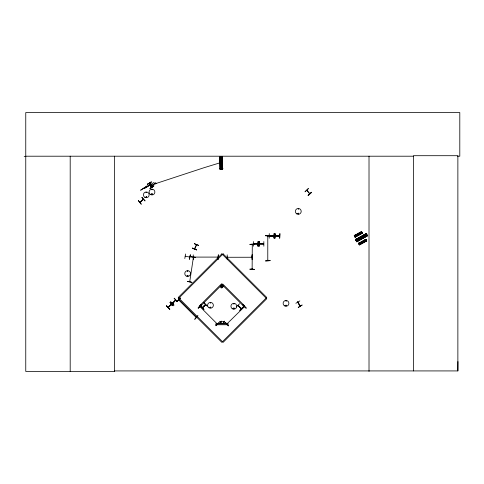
<?xml version="1.0" encoding="UTF-8"?>
<svg xmlns="http://www.w3.org/2000/svg" width="484" height="484" viewBox="0 0 484 484"><rect width="100%" height="100%" fill="white"/><g stroke="black" fill="none" stroke-linecap="round" stroke-linejoin="round"><path stroke-width="0.73" d="M457.537 156.205L459.8 156.205L459.8 112.566L25.761 112.566L25.761 371.434L114.684 371.434L114.623 370.925L457.87 370.925L457.937 361.566M189.734 281.748L193.4 257.319M179.11 300.165L178.802 299.832L178.929 300.28M178.663 299.953L196.177 317.468M200.11 306.808L199.983 306.36M217.189 323.572L217.473 323.881M267.985 260.543L267.985 260.223M146.017 192.444L146.489 192.317L146.156 192.638M146.537 197.079C146.101 195.875 145.769 198.053 146.585 197.006M151.54 194.217C152.702 192.862 152.23 195.554 151.583 194.326M151.673 194.217C152.502 193.177 152.133 195.342 151.722 194.144M187.411 271.149L187.907 271.082L187.441 271.209M187.387 275.711C188.234 274.7 187.677 276.872 187.423 275.571M188.094 275.826C186.649 274.047 187.526 277.036 187.871 276.074M210.056 307.334C210.83 308.943 211.072 306.227 210.129 307.243M210.8 307.449L210.183 307.534L210.728 307.31M234.068 303.91L233.597 303.855L234.074 303.855M234.153 308.496C233.597 307.364 233.463 309.288 234.087 308.556M285.705 305.513C286.534 304.569 286.165 306.457 285.754 305.586M286.262 301.018L285.802 300.824L286.219 301.066M297.866 213.541C299.148 212.089 298.277 215.223 297.926 213.329M286.419 305.622C285.76 303.892 285.318 307.013 286.467 305.513M298.549 213.613C298.12 212.409 297.787 214.587 298.598 213.541M191.041 256.925L195.627 257.524M189.746 281.664L189.807 281.283M184.809 258.547L185.541 253.979M189.48 259.261L190.369 254.717L189.413 259.255M309.851 193.733L306.814 190.242L309.693 193.872M356.369 240.748L356.176 240.457L356.744 240.512L356.647 240.191M221.66 287.387L221.926 286.534L221.17 286.05L221.031 286.861L221.66 287.387L222.428 287.109L222.573 286.298L221.944 285.766L221.17 286.05M221.823 286.449L221.944 285.766M252.134 269.128L252.291 244.408L252.085 244.777M252.11 269.031L252.291 268.656L252.297 269.122M252.315 268.626L252.315 269.025M267.961 260.543L267.961 260.223M196.546 244.85L194.477 248.867L194.852 248.594M196.183 245.146L196.395 244.674M221.466 169.327L221.158 169.346M241.28 308.725L237.989 305.477M171.433 304.133L168.232 307.34M175.589 299.995L172.328 303.256L172.879 303.038M227.389 323.784L226.923 323.971L227.365 323.778M244.553 306.602L244.069 306.826M189.583 281.319L189.534 281.634M300.08 305.719C301.32 308.532 293.788 295.179 300.019 306.124M139.882 202.288L143.306 199.178M146.67 197.115C144.934 198.083 146.967 195.433 146.477 197.363M151.77 189.528C152.466 190.424 151.698 189.05 152.115 189.438M192.348 248.207L196.667 249.883L192.36 248.189M194.356 243.754L198.682 245.424L194.387 243.7M194.695 248.933L196.528 244.807M222.083 287.351L221.521 285.802M267.773 235.871L267.779 236.386M267.967 236.373L267.779 235.92L267.779 260.64M193.818 257.276L193.334 257.276M218.072 257.276L217.588 257.282M227.335 257.276L252.007 257.252L251.589 257.046M273.387 235.793L273.853 235.95L273.484 235.762M279.546 235.998L275.033 235.793L275.584 235.974M263.738 243.779L259.309 243.754M175.668 300.207L172.486 303.365L175.74 300.141M226.917 323.929L244.517 306.632M150.911 185.257L150.748 184.918M139.918 202.251L143.379 199.396M185.203 256.187L189.746 257.095M210.292 302.772C211.302 302.415 210.008 303.686 210.377 302.688M193.316 257.095L193.769 257.077M227.335 257.071L227.74 257.276L227.286 257.252M269.727 235.992C266.714 235.962 281.277 235.962 269.328 235.974M279.583 235.962L275.021 235.974L279.655 236.023M221.273 287.206L221.714 286.679M221.884 286.48L222.331 285.947M170.023 302.379L173.133 305.815L170.005 302.397M169.001 306.796L170.87 304.902M168.293 307.534L171.372 304.164M176.926 301.375L180.181 298.083M177.053 301.496L180.302 298.204M173.859 305.15L170.58 301.883M198.107 307.909L201.362 304.611M198.234 308.024L201.483 304.732M198.252 308.048L201.344 304.599L198.277 308.072M200.497 306.245L203.946 309.337L200.509 306.233M203.927 302.772L207.219 306.021M202.403 307.751L205.7 304.509L202.264 307.63M203.086 307.001L204.95 305.114M215.797 325.593L219.222 322.471L215.961 325.75M236.24 306.88L239.628 303.728M225.332 322.404L228.46 325.823M242.865 304.872L246.138 308.145L243.022 304.708M242.986 307.044L239.713 310.317M239.882 310.48L243.131 307.189M244.105 306.796L244.432 306.463M228.442 325.841L225.308 322.429M173.889 302.458L170.664 305.682M171.348 305.023L173.23 303.141M241.25 308.689L238.025 305.507L241.177 308.689M140.735 201.701L142.701 199.916M144.916 200.951L141.854 197.478M308.066 195.324L311.581 192.317M151.692 193.921L152.097 193.812M298.344 209.197C298.307 208.568 298.108 209.13 298.374 209.064M233.621 308.03C233.639 310.571 234.571 307.316 234.056 308.054M234.044 308.611L233.712 308.653M175.553 300.026L175.365 300.522M147.336 184.271L151.359 181.972L147.324 184.253M147.457 184.458L151.323 181.917M150.343 184.416L144.05 188.645L150.433 184.549M150.076 184.834L150.457 184.592M146.416 187.308L154.039 182.414M150.306 185.088L150.79 184.894M150.409 185.251L150.845 184.973M150.482 185.36L150.911 185.082M150.53 185.439L151.014 185.245M154.941 183.484L151.698 185.566L155.086 183.702M150.772 186.237L151.734 185.62M150.839 186.346L151.807 185.729M149.961 188.361L153.864 185.874L150.1 188.578M150.088 188.56L153.858 185.862M295.863 303.293L299.838 300.927M298.168 302.446L297.962 302.095L300.262 306.082M298.211 307.352L302.185 304.999L298.295 307.503M366.424 233.445L355.48 239.544L356.793 241.855M355.552 239.671L366.473 233.536L355.577 239.707M355.649 239.84L366.576 233.712M355.698 239.925L366.624 233.796M355.722 239.973L366.007 234.202M355.794 240.1L366.697 233.923M356.49 239.828L366.128 234.419M356.514 239.876L361.651 236.985M362.933 236.259L366.152 234.468M355.964 240.385L356.315 241.002M356.496 241.322L367.404 235.17M356.545 241.413L367.471 235.278M356.569 241.456L367.495 235.333M356.617 241.54L367.568 235.454M356.769 241.806L367.713 235.714L366.4 233.397M354.234 235.611L361.578 231.624M354.288 235.708L361.621 231.697M354.342 235.811L361.681 231.806M354.379 235.865L361.711 231.86M354.433 235.974L361.772 231.975M354.494 236.077L361.802 232.036M354.839 236.694L362.165 232.677L354.978 236.954M354.996 236.985L362.365 233.046L355.075 237.13L354.234 235.605M355.093 237.166L362.419 233.143L361.56 231.594M358.541 243.47L365.88 239.471M358.608 243.591L365.916 239.55M358.632 243.646L365.983 239.665M358.692 243.748L366.031 239.749M358.735 243.821L366.079 239.846M359.092 244.468L366.521 240.633M359.207 244.68L366.563 240.717L359.291 244.831M359.303 244.85L366.666 240.893M221.031 286.861L221.678 286.625M221.926 286.534L222.573 286.298M156.151 183.46L204.066 167.7L220.111 162.781L222.428 162.757M253.459 243.779L257.893 243.754M257.893 244.015L253.459 243.99M263.738 244.015L259.309 244.015M178.971 300.286L178.699 299.989L178.947 300.268M200.158 306.814L199.838 306.511L217.256 323.959M238.14 305.392L241.347 308.526M219.875 156.991L222.549 156.949M220.069 158.256L222.38 158.232M220.075 159.109L222.386 159.085M220.087 160.379L222.404 160.355M220.099 161.511L222.41 161.481M220.178 168.232L222.489 168.208M219.79 168.601L222.876 168.571M219.797 168.698L222.876 168.668M221.152 168.801L221.515 168.819M222.682 169.479L220.008 169.515L219.887 156.991M269.261 233.584L269.225 238.213M274.779 238.213L275.003 233.584L274.797 238.213M273.853 235.787L265.541 235.629L270.169 235.859M265.541 235.654L270.169 235.623M265.541 235.823L270.169 235.793M279.661 238.182L279.885 233.554L279.722 238.182M251.995 254.862L252.085 259.484M193.334 259.491L193.243 254.862M227.256 259.491L227.196 254.862M249.901 269.207L254.53 269.37L249.901 269.14M24.2 156.386L25.761 156.38M25.761 156.205L413.445 156.205M221.291 169.346L221.418 168.734M273.908 235.962L269.376 235.998M253.362 241.57L253.356 246.199M263.834 241.57L263.847 246.199M254.39 243.948L257.046 243.948M260.235 243.948L262.891 243.948M193.364 257.095L218.036 257.095L217.667 257.282M279.177 235.992L279.643 235.787M191.071 256.695L195.651 257.355M220.988 286.437L221.672 286.552M221.932 286.601L222.61 286.722M192.432 248.032L196.661 249.907M252.116 269.062L252.128 268.662M221.902 286.661L222.428 287.109M243.827 305.773L246.181 308.096M203.952 302.748L207.225 306.015M200.63 306.112L203.921 309.361M170.701 301.762L173.992 305.011M166.544 305.9L169.86 309.125M141.981 197.363L145.091 200.793M359.297 243.912L358.977 244.051M155.564 182.553L156.193 183.527M154.698 183.109L155.328 184.077M149.846 182.94L152.327 186.848M149.629 183.079L152.151 186.957M148.981 183.496L151.498 187.381M365.378 234.177L366.509 236.192M364.64 234.589L365.771 236.609M363.526 235.212L364.664 237.233M362.546 235.762L363.678 237.783M361.433 236.386L362.57 238.406M356.684 239.06L357.815 241.074M356.17 238.902L357.682 241.595M356.091 238.951L357.597 241.637M360.876 232.102L361.615 233.457M365.136 239.882L365.874 241.232M360.38 232.374L361.118 233.73M364.64 240.155L365.378 241.504M359.636 232.78L360.374 234.135M363.895 240.56L364.634 241.915M358.977 233.143L359.715 234.498M363.23 240.917L363.974 242.272M358.233 233.548L358.971 234.903M362.486 241.328L363.23 242.678M355.038 235.297L355.782 236.652M359.297 243.077L360.036 244.426M358.965 242.962L359.951 244.771M358.91 242.992L359.896 244.801M222.489 156.949L222.67 169.479M222.386 156.949L222.501 169.479M222.241 156.955L222.319 168.747M222.096 156.955L222.319 169.479M222.041 156.955L222.168 168.747M221.89 156.955L222.071 169.485M221.799 157.693L221.92 168.747L221.751 157.693M221.696 169.485L220.994 169.497M220.801 168.771L220.692 157.717L220.758 168.771M220.529 156.979L220.637 169.509M220.377 156.985L220.51 168.777M220.323 156.985L220.456 169.509M220.178 156.985L220.371 169.515M274.972 233.584L275.003 238.207M252.134 244.408L252.134 244.825M252.231 254.862L252.255 259.484M457.87 370.925L457.87 155.703L413.445 155.703L413.445 370.925M369.014 156.205L369.014 371.434M259.176 241.57L259.2 246.199M258.02 241.57L258.002 246.199M114.617 156.205L114.617 371.434M70.192 156.205L70.192 371.434M220.764 162.001C221.418 163.961 222.277 160.603 220.764 162.001M362.062 236.942C362.667 238.914 363.605 235.575 362.062 236.942M187.338 281.416L191.882 282.311L187.338 281.416M358.644 233.929C359.031 235.242 359.685 233.028 358.644 233.929M362.903 241.704C363.29 243.022 363.938 240.802 362.903 241.704M221.321 321.219L220.728 322.175L219.772 321.219L220.522 322.435L219.748 323.657L220.704 322.683L221.672 323.657L220.91 322.423L221.672 321.219L221.321 321.219M224.322 321.219L223.729 322.175L222.773 321.219L223.523 322.435L222.749 323.657L223.705 322.683L224.673 323.657L223.911 322.423L224.673 321.219L224.322 321.219M166.593 305.852L169.721 309.27L166.593 305.852M174.179 298.241L177.289 301.677L174.179 298.241M180.163 298.071L177.096 301.544L180.163 298.071M205.633 304.454L202.415 307.709L205.652 304.466M197.859 315.762L194.792 319.234L197.859 315.762M221.847 253.858L178.239 297.466L223.118 342.351L266.732 298.743L221.847 253.858M223.118 253.858L178.239 298.743L221.847 342.351L266.732 297.466L223.118 253.858M221.406 283.969L199.602 305.773L200.237 306.408L222.676 283.969L244.487 305.773L243.845 306.408L221.406 283.969M220.813 285.512C219.494 291.471 226.875 284.646 220.813 285.512M138.382 200.63L141.298 204.23L138.357 200.654M308.344 188.597L305.011 191.809L308.332 188.585M311.539 192.269L308.211 195.494L311.539 192.269M147.106 185.989L140.705 190.158L147.106 185.989M366.684 235.381L356.393 241.147L366.703 235.424M367.616 235.545L356.696 241.679L367.64 235.581M365.825 239.374L358.493 243.379L359.352 244.94L366.678 240.923L365.819 239.368M274.144 233.554L273.95 238.182L274.125 233.554M254.523 244.087L249.901 244.372L254.523 244.087M218.326 254.862L218.102 259.484L218.308 254.862M270.169 260.628L265.547 260.912L270.169 260.628M258.244 241.57L257.99 246.199L258.226 241.57M259.212 241.57L258.952 246.199L259.212 241.57M228.043 323.856L215.707 323.856L215.707 324.752L228.043 324.752L228.043 323.856M151.692 187.254L149.193 183.357L151.667 187.266M355.698 236.991L354.705 235.188L355.637 237.021M220.214 169.515L220.075 156.985L220.19 169.515M284.574 305.858A2.892 2.892 0 0 0 288.912 303.353A2.892 2.892 0 0 0 284.574 300.848A2.892 2.892 0 0 0 284.574 305.858M232.387 308.786A2.928 2.928 0 0 0 236.773 306.251A2.928 2.928 0 0 0 232.387 303.722A2.928 2.928 0 0 0 232.387 308.786M186.219 276.055A2.892 2.892 0 0 0 190.557 273.551A2.892 2.892 0 0 0 186.219 271.046A2.892 2.892 0 0 0 186.219 276.055M150.542 194.556A2.892 2.892 0 0 0 154.88 192.057A2.892 2.892 0 0 0 150.542 189.553A2.892 2.892 0 0 0 150.542 194.556M144.837 197.327A2.868 2.868 0 0 0 149.139 194.84A2.868 2.868 0 0 0 144.837 192.36A2.868 2.868 0 0 0 144.837 197.327M296.825 213.91A2.928 2.928 0 0 0 301.211 211.375A2.928 2.928 0 0 0 296.825 208.846A2.928 2.928 0 0 0 296.825 213.91M209.046 307.794A2.892 2.892 0 0 0 213.377 305.289A2.892 2.892 0 0 0 209.046 302.784A2.892 2.892 0 0 0 209.046 307.794"/></g></svg>
